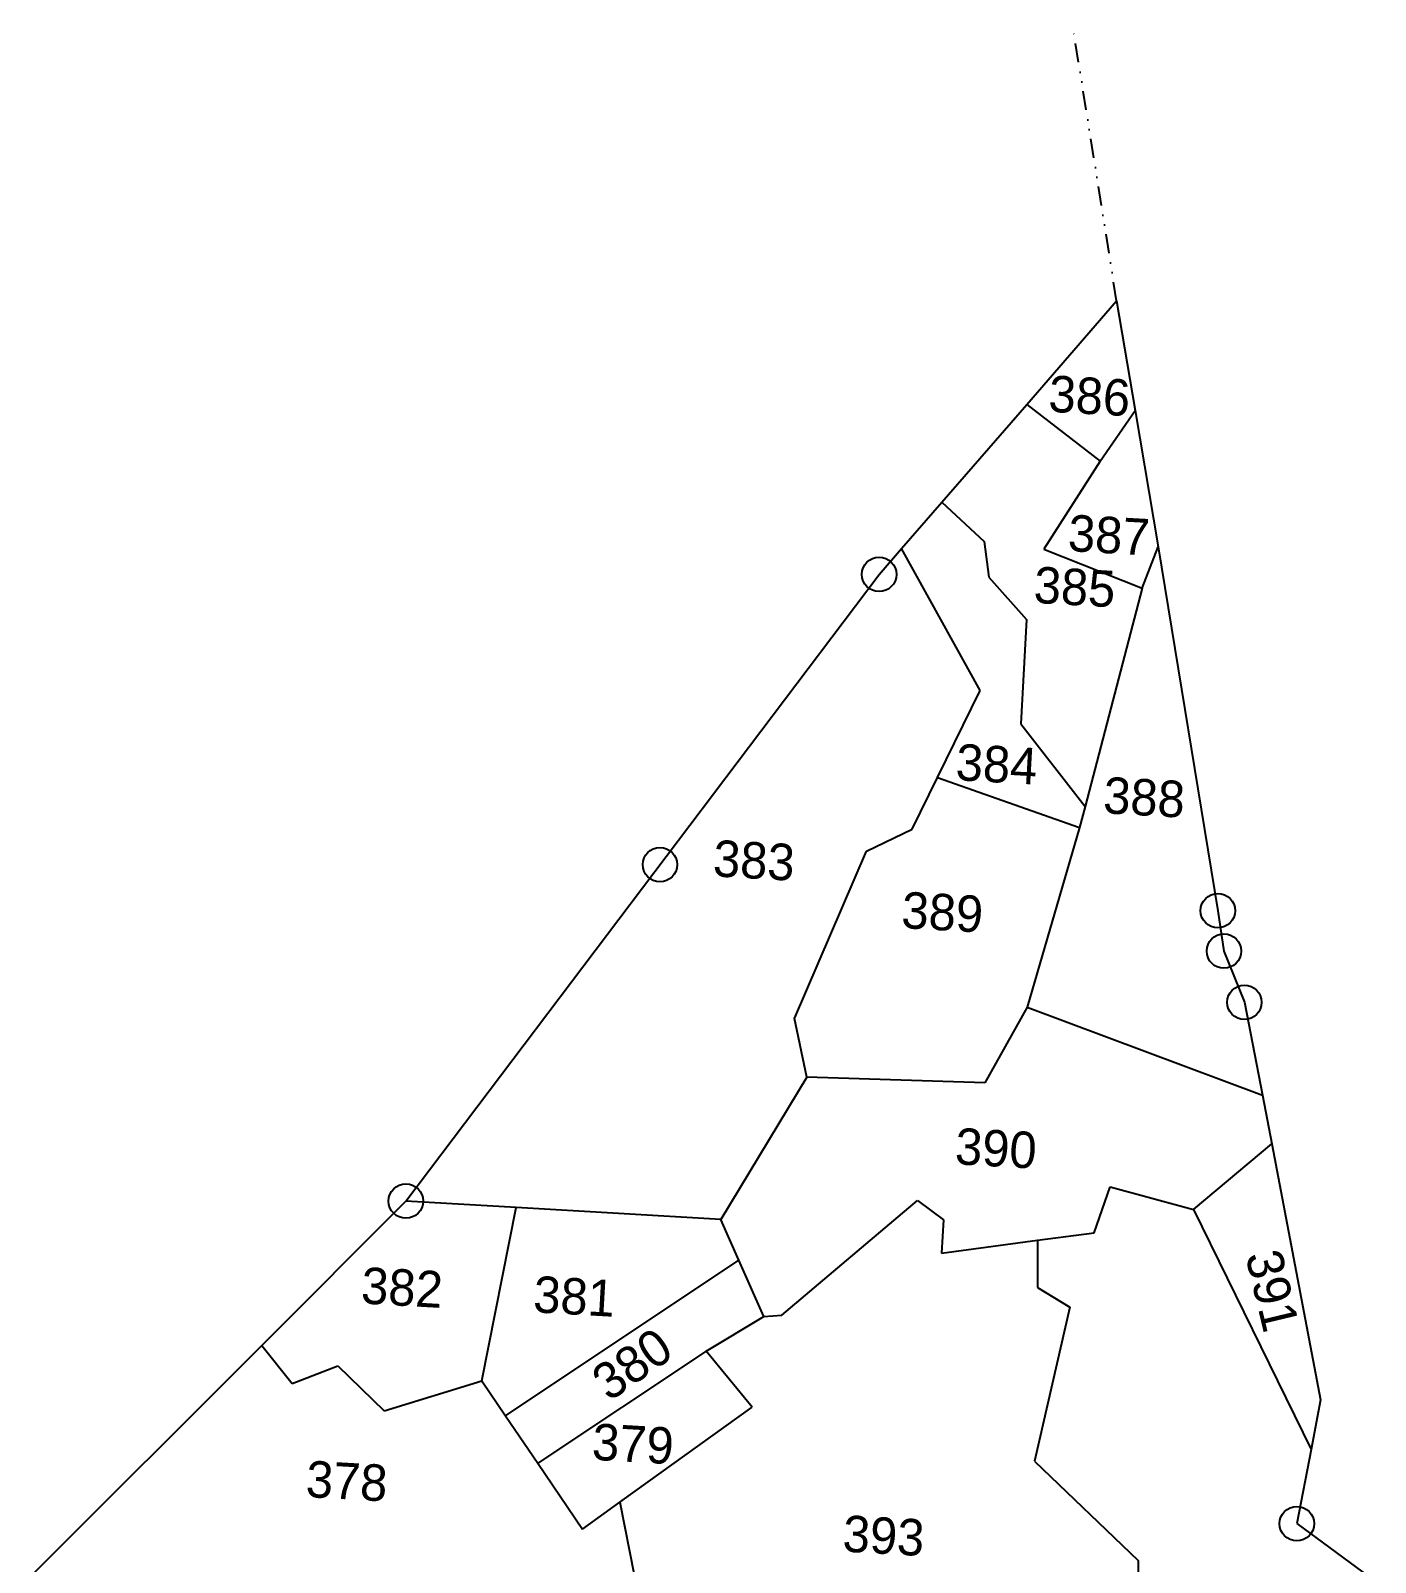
# Model space of a CAD drawing. Header units: metres. Extents: x 291643 to 293224, y 1990052 to 1993088.
# Drawn here: x 292781.5 to 293135.1, y 1992685 to 1993087.6 of the extents above; entities that cross this region are included whole.
import ezdxf
from ezdxf.enums import TextEntityAlignment as Align

# ---------------------------------------------------------------- set-up
doc = ezdxf.new("R2010")
doc.units = ezdxf.units.M
doc.header["$MEASUREMENT"] = 0
doc.linetypes.add('DIVIDE', pattern=[1.25, 0.5, -0.25, 0, -0.25, 0, -0.25])
for name, color, linetype in [('POLY_PARCEL', 6, 'Continuous'), ('TEXT_PARCEL', 7, 'Continuous'), ('V_BOUND_LINE', 7, 'Continuous'), ('V_DIVIDE_LINE', 7, 'DIVIDE')]:
    doc.layers.add(name, color=color, linetype=linetype)
doc.styles.add('TEXT_MAP', font='')
doc.styles.get('TEXT_MAP').set_extended_font_data('Kruti Dev 050')

msp = doc.modelspace()

# ---------------------------------------------------------------- linework, layer by layer
for centre in [(293004.61, 1992944.7), (293004.61, 1992944.7), (293004.61, 1992944.7), (292946.98, 1992868.4), (293093.66, 1992856.3), (293095.26, 1992845.68), (293100.64, 1992832.21), (292880.19, 1992779.96), (293114.42, 1992695.16)]:
    msp.add_circle(centre, 4.53)
at = {"layer": 'POLY_PARCEL'}
for p, q in [((293043.41, 1992989.39), (293062.74, 1992974.51)), ((293062.74, 1992974.51), (293071.93, 1992987.78)), ((293062.74, 1992974.51), (293047.95, 1992951.33)), ((293021.11, 1992963.71), (293032.25, 1992953.39)), ((293031.2, 1992914.2), (293010.52, 1992951.5)), ((293032.25, 1992953.39), (293033.47, 1992943.95)), ((293047.95, 1992951.33), (293073.75, 1992941.09)), ((293073.75, 1992941.09), (293077.99, 1992951.94)), ((293033.47, 1992943.95), (293043.39, 1992932.84)), ((293073.75, 1992941.09), (293058.75, 1992883.72)), ((293043.39, 1992932.84), (293041.84, 1992905.4)), ((293019.98, 1992891.3), (293031.2, 1992914.2)), ((293041.84, 1992905.4), (293058.75, 1992883.72)), ((293013.32, 1992877.73), (293019.98, 1992891.3)), ((293019.98, 1992891.3), (293057.3, 1992878.17)), ((293058.75, 1992883.72), (293057.3, 1992878.17)), ((293001.27, 1992871.96), (293013.32, 1992877.73)), ((293057.3, 1992878.17), (293043.5, 1992830.92)), ((292982.38, 1992827.93), (293001.27, 1992871.96)), ((293043.5, 1992830.92), (293032.41, 1992811.05)), ((293043.5, 1992830.92), (293105.41, 1992807.81)), ((292985.61, 1992812.52), (292982.38, 1992827.93)), ((292985.61, 1992812.52), (292962.99, 1992775.14)), ((293032.41, 1992811.05), (292985.61, 1992812.52)), ((293087.28, 1992777.79), (293107.85, 1992795)), ((293061.15, 1992771.65), (293065.35, 1992783.72)), ((293065.35, 1992783.72), (293087.28, 1992777.79)), ((292909.15, 1992778.27), (292880.19, 1992779.96)), ((292900.13, 1992732.72), (292909.15, 1992778.27)), ((292962.99, 1992775.14), (292909.15, 1992778.27)), ((292979.05, 1992749.93), (293014.74, 1992780.13)), ((293014.74, 1992780.13), (293021.49, 1992775.06)), ((293087.28, 1992777.79), (293118.15, 1992714.65)), ((292967.75, 1992764.44), (292962.99, 1992775.14)), ((293021.49, 1992775.06), (293021, 1992766.31)), ((293021, 1992766.31), (293046.25, 1992769.67)), ((293046.25, 1992769.67), (293061.15, 1992771.65)), ((293046.25, 1992769.67), (293046.27, 1992757.27)), ((292906.39, 1992723.52), (292967.75, 1992764.44)), ((292974.34, 1992749.61), (292967.75, 1992764.44)), ((293046.27, 1992757.27), (293054.77, 1992752.1)), ((292959.18, 1992740.51), (292974.34, 1992749.61)), ((292974.34, 1992749.61), (292979.05, 1992749.93)), ((293054.77, 1992752.1), (293045.45, 1992711.63)), ((292842.28, 1992742.03), (292850.27, 1992732.02)), ((292959.18, 1992740.51), (292914.87, 1992711.04)), ((292971.24, 1992725.77), (292959.18, 1992740.51)), ((292850.27, 1992732.02), (292862.26, 1992736.61)), ((292862.26, 1992736.61), (292874.48, 1992724.79)), ((292874.48, 1992724.79), (292900.13, 1992732.72)), ((292900.13, 1992732.72), (292906.39, 1992723.52)), ((292936.44, 1992700.77), (292971.24, 1992725.77)), ((292906.39, 1992723.52), (292914.87, 1992711.04)), ((292914.87, 1992711.04), (292926.64, 1992693.73)), ((293045.45, 1992711.63), (293072.69, 1992685.49)), ((292926.64, 1992693.73), (292936.44, 1992700.77)), ((292936.44, 1992700.77), (292940.24, 1992681.68)), ((293072.69, 1992685.49), (293072.23, 1992635.73))]:
    msp.add_line(p, q, dxfattribs=at)
at = {"layer": 'V_BOUND_LINE'}
for p, q in [((293043.41, 1992989.39), (293067.05, 1993016.63)), ((293067.05, 1993016.63), (293071.93, 1992987.78)), ((293021.11, 1992963.71), (293043.41, 1992989.39)), ((293071.93, 1992987.78), (293077.99, 1992951.94)), ((293010.52, 1992951.5), (293021.11, 1992963.71)), ((293004.61, 1992944.7), (293010.52, 1992951.5)), ((293077.99, 1992951.94), (293093.66, 1992856.3)), ((292880.19, 1992779.96), (293004.61, 1992944.7)), ((293093.66, 1992856.3), (293095.26, 1992845.68)), ((293095.26, 1992845.68), (293100.64, 1992832.21)), ((293100.64, 1992832.21), (293105.41, 1992807.81)), ((293105.41, 1992807.81), (293107.85, 1992795)), ((293107.85, 1992795), (293120.65, 1992727.71)), ((292842.28, 1992742.03), (292880.19, 1992779.96)), ((292781.54, 1992681.26), (292842.28, 1992742.03)), ((293120.65, 1992727.71), (293118.15, 1992714.65)), ((293118.15, 1992714.65), (293114.42, 1992695.16)), ((293114.42, 1992695.16), (293135.07, 1992679.95))]:
    msp.add_line(p, q, dxfattribs=at)
at = {"layer": 'V_DIVIDE_LINE', "ltscale": 10}
msp.add_line((293067.05, 1993016.63), (293055.71, 1993087.65), dxfattribs=at)

# ---------------------------------------------------------------- texts
at = {"layer": 'TEXT_PARCEL', "style": 'TEXT_MAP'}
for s, rotation, p in [('386', 356.768, (293059.65, 1992986.87)), ('387', 356.768, (293064.75, 1992950.26)), ('385', 356.768, (293055.76, 1992936.62)), ('384', 356.768, (293035.25, 1992890.03)), ('388', 356.768, (293074.03, 1992881.33)), ('383', 356.768, (292971.44, 1992864.75)), ('389', 356.768, (293020.98, 1992851.14)), ('390', 356.768, (293035.06, 1992789.06)), ('391', 283.4756, (293103.34, 1992755.33)), ('382', 356.768, (292878.93, 1992752.46)), ('381', 356.768, (292924.19, 1992750.14)), ('380', 34.9651, (292942.4, 1992733.21)), ('379', 356.768, (292939.63, 1992711.37)), ('378', 356.768, (292864.39, 1992701.58)), ('393', 356.768, (293005.53, 1992687.23))]:
    msp.add_text(s, height=9.589, rotation=rotation, dxfattribs=at).set_placement(p, align=Align.CENTER)

doc.saveas('drawing.dxf')
